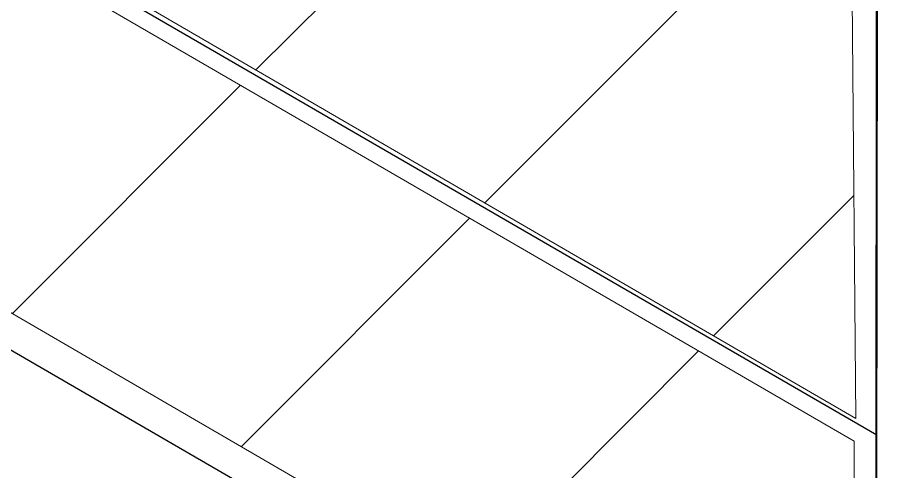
# Model space of a CAD drawing. Extents: x -1279 to 5791, y -3809 to 1769.
# Drawn here: x 1149.75 to 1184.04, y -2844.69 to -2826.96 of the extents above; entities that cross this region are included whole.
import ezdxf

# ---------------------------------------------------------------- set-up
doc = ezdxf.new("R2010")
doc.units = 0
doc.header["$MEASUREMENT"] = 0
for name, color, linetype, lineweight in [('G-ANNO-TTLB', 7, 'Continuous', 0), ('Layer 12', 7, 'Continuous', 0), ('TYVEK', 7, 'Continuous', 0)]:
    doc.layers.add(name, color=color, linetype=linetype, lineweight=lineweight)
pattern_1 = [(45, (0, 0), (-7.071067, 7.07107), [])]

msp = doc.modelspace()

# ---------------------------------------------------------------- hatches: boundary and pattern name
at = {"layer": 'G-ANNO-TTLB', "true_color": 0xff00ff, "transparency": 33554687}
h = msp.add_hatch(color=6, dxfattribs=at)
edge = h.paths.add_edge_path()
edge.add_spline(control_points=[(1773.018, -3692.604), (1773.018, -3692.604), (-1156.5, -3692.604), (-1156.5, -3692.604), (-1156.5, -3692.604), (-1156.5, -1235.604), (-1156.5, -1235.604), (-1156.5, -1235.604), (1773.018, -1235.604), (1773.018, -1235.604), (1773.018, -1235.604), (1773.018, -3692.604), (1773.018, -3692.604)], knot_values=[0, 0, 0, 0, 1, 1, 1, 2, 2, 2, 3, 3, 3, 4, 4, 4, 4], degree=3, periodic=0)
edge = h.paths.add_edge_path()
edge.add_spline(control_points=[(-1147.5, -1244.604), (-1147.5, -1244.604), (-1147.5, -3683.604), (-1147.5, -3683.604), (-1147.5, -3683.604), (1764.018, -3683.604), (1764.018, -3683.604), (1764.018, -3683.604), (1764.018, -1244.604), (1764.018, -1244.604), (1764.018, -1244.604), (-1147.5, -1244.604), (-1147.5, -1244.604)], knot_values=[0, 0, 0, 0, 1, 1, 1, 2, 2, 2, 3, 3, 3, 4, 4, 4, 4], degree=3, periodic=0)
edge.add_line((-1147.5, -1244.604), (-1147.5, -1244.604))
at = {"layer": 'Layer 12', "true_color": 0x000000, "transparency": 33554687}
h = msp.add_hatch(dxfattribs=at)
h.set_pattern_fill('_U', color=18, scale=10, angle=45, style=2, pattern_type=0)
h.set_pattern_definition(pattern_1)
h.paths.add_polyline_path([(1182.529, -2842.627), (1119.297, -2805.921), (1132.646, -2797.08), (1182.383, -2826.154)])
h = msp.add_hatch(dxfattribs=at)
h.set_pattern_fill('_U', color=18, scale=10, angle=45, style=2, pattern_type=0)
h.set_pattern_definition(pattern_1)
h.paths.add_polyline_path([(1182.46, -2843.509), (1182.46, -2857.648), (1106.756, -2813.656), (1118.958, -2806.709)])

# ---------------------------------------------------------------- linework, layer by layer
at = {"layer": 'G-ANNO-TTLB'}
for points in [[(1773.018, -3692.604), (1773.018, -3692.604), (-1156.5, -3692.604), (-1156.5, -3692.604), (-1156.5, -3692.604), (-1156.5, -1235.604), (-1156.5, -1235.604), (-1156.5, -1235.604), (1773.018, -1235.604), (1773.018, -1235.604), (1773.018, -1235.604), (1773.018, -3692.604), (1773.018, -3692.604)], [(-1147.5, -1244.604), (-1147.5, -1244.604), (-1147.5, -3683.604), (-1147.5, -3683.604), (-1147.5, -3683.604), (1764.018, -3683.604), (1764.018, -3683.604), (1764.018, -3683.604), (1764.018, -1244.604), (1764.018, -1244.604), (1764.018, -1244.604), (-1147.5, -1244.604), (-1147.5, -1244.604)]]:
    msp.add_open_spline(points, degree=3, knots=[0, 0, 0, 0, 1, 1, 1, 2, 2, 2, 3, 3, 3, 4, 4, 4, 4], dxfattribs=at)
at = {"layer": 'Layer 12'}
for points in [[(1182.529, -2842.627), (1119.297, -2805.921), (1132.646, -2797.08), (1182.383, -2826.154)], [(1182.46, -2843.509), (1182.46, -2857.648), (1106.756, -2813.656), (1118.958, -2806.709)]]:
    msp.add_lwpolyline(points, close=True, dxfattribs=at)
at = {"layer": 'TYVEK', "color": 18, "lineweight": 25, "true_color": 0x000000}
msp.add_line((1183.32, -2864.641), (1183.37, -2693.705), dxfattribs=at)
at = {"layer": 'TYVEK', "color": 4, "lineweight": 25, "true_color": 0x00ffff}
for p, q in [((1119.358, -2806.24), (1183.345, -2843.256)), ((1105.534, -2814.523), (1182.194, -2858.87)), ((1183.317, -2862.688), (1183.37, -2825.98))]:
    msp.add_line(p, q, dxfattribs=at)

doc.saveas('drawing.dxf')
